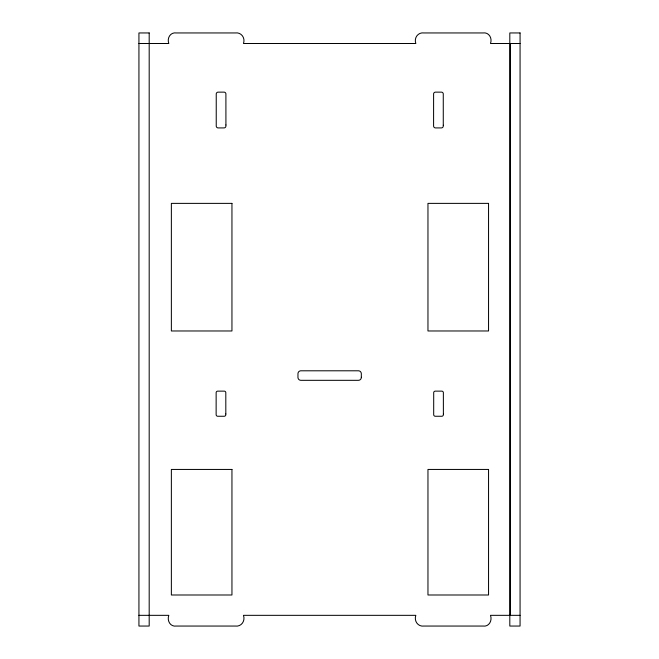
<?xml version="1.0" encoding="UTF-8"?>
<svg xmlns="http://www.w3.org/2000/svg" width="659" height="659" viewBox="0 0 659 659"><rect width="100%" height="100%" fill="white"/><g stroke="black" fill="none" stroke-linecap="round" stroke-linejoin="round"><path stroke-width="0.99" d="M138.934 43.494L168.811 43.494C166.793 38.107 170.434 31.986 176.365 32.95L235.23 32.95C241.153 32.027 245.527 37.818 243.468 43.494L415.829 43.494C413.77 37.818 418.144 32.027 424.066 32.95L482.932 32.95C488.863 31.986 492.504 38.107 490.485 43.494L520.066 43.494M138.934 615.333L168.811 615.333C166.818 620.72 170.343 627.022 176.365 626.05L235.23 626.05C241.243 626.981 245.51 621.009 243.468 615.333L415.829 615.333C413.786 621.009 418.053 626.981 424.066 626.05L482.932 626.05C488.953 627.022 492.479 620.72 490.485 615.333L520.066 615.333M510.305 43.494L510.305 615.333M225.823 413.951L225.823 414.7A1.598 1.598 0 0 1 224.225 416.257L217.734 416.257A1.598 1.598 0 0 1 216.136 414.742L216.144 392.525A1.598 1.598 0 0 1 217.569 391.141L224.348 391.133A1.598 1.598 0 0 1 225.806 392.492L225.823 413.951M225.922 124.979L225.922 126.058A1.903 1.903 0 0 1 224.019 127.92L218.145 127.92A1.903 1.903 0 0 1 216.234 126.108L216.243 93.8A1.903 1.903 0 0 1 217.948 92.145L224.159 92.136A1.903 1.903 0 0 1 225.905 93.751L225.922 124.979M443.276 125.243L443.276 126.108A1.903 1.903 0 0 1 441.365 127.92L435.492 127.92A1.903 1.903 0 0 1 433.589 126.058L433.606 93.751A1.903 1.903 0 0 1 435.352 92.136L441.563 92.145A1.903 1.903 0 0 1 443.268 93.8L443.276 125.243M443.383 414.132L443.375 414.742A1.598 1.598 0 0 1 441.777 416.257L435.286 416.257A1.598 1.598 0 0 1 433.688 414.7L433.704 392.492A1.598 1.598 0 0 1 435.162 391.133L441.942 391.141A1.598 1.598 0 0 1 443.367 392.525L443.383 414.132M361.321 377.286L361.321 377.475A2.916 2.916 0 0 1 358.397 380.325L300.916 380.325A2.916 2.916 0 0 1 297.959 377.549L297.959 373.727A2.916 2.916 0 0 1 300.586 370.803L358.62 370.795A2.916 2.916 0 0 1 361.321 373.719L361.321 377.286M149.189 32.95L138.934 32.95L138.934 626.05L149.189 626.05L149.189 32.95M520.066 32.95L509.811 32.95L509.811 626.05L520.066 626.05L520.066 32.95M231.952 203.376L171.365 203.376L171.365 330.975L231.952 330.975L231.952 203.376M488.55 203.376L427.963 203.376L427.963 330.975L488.55 330.975L488.55 203.376M231.952 469.439L171.365 469.439L171.365 594.995L231.952 594.995L231.952 469.439M488.55 469.439L427.963 469.439L427.963 594.995L488.55 594.995L488.55 469.439"/></g></svg>
